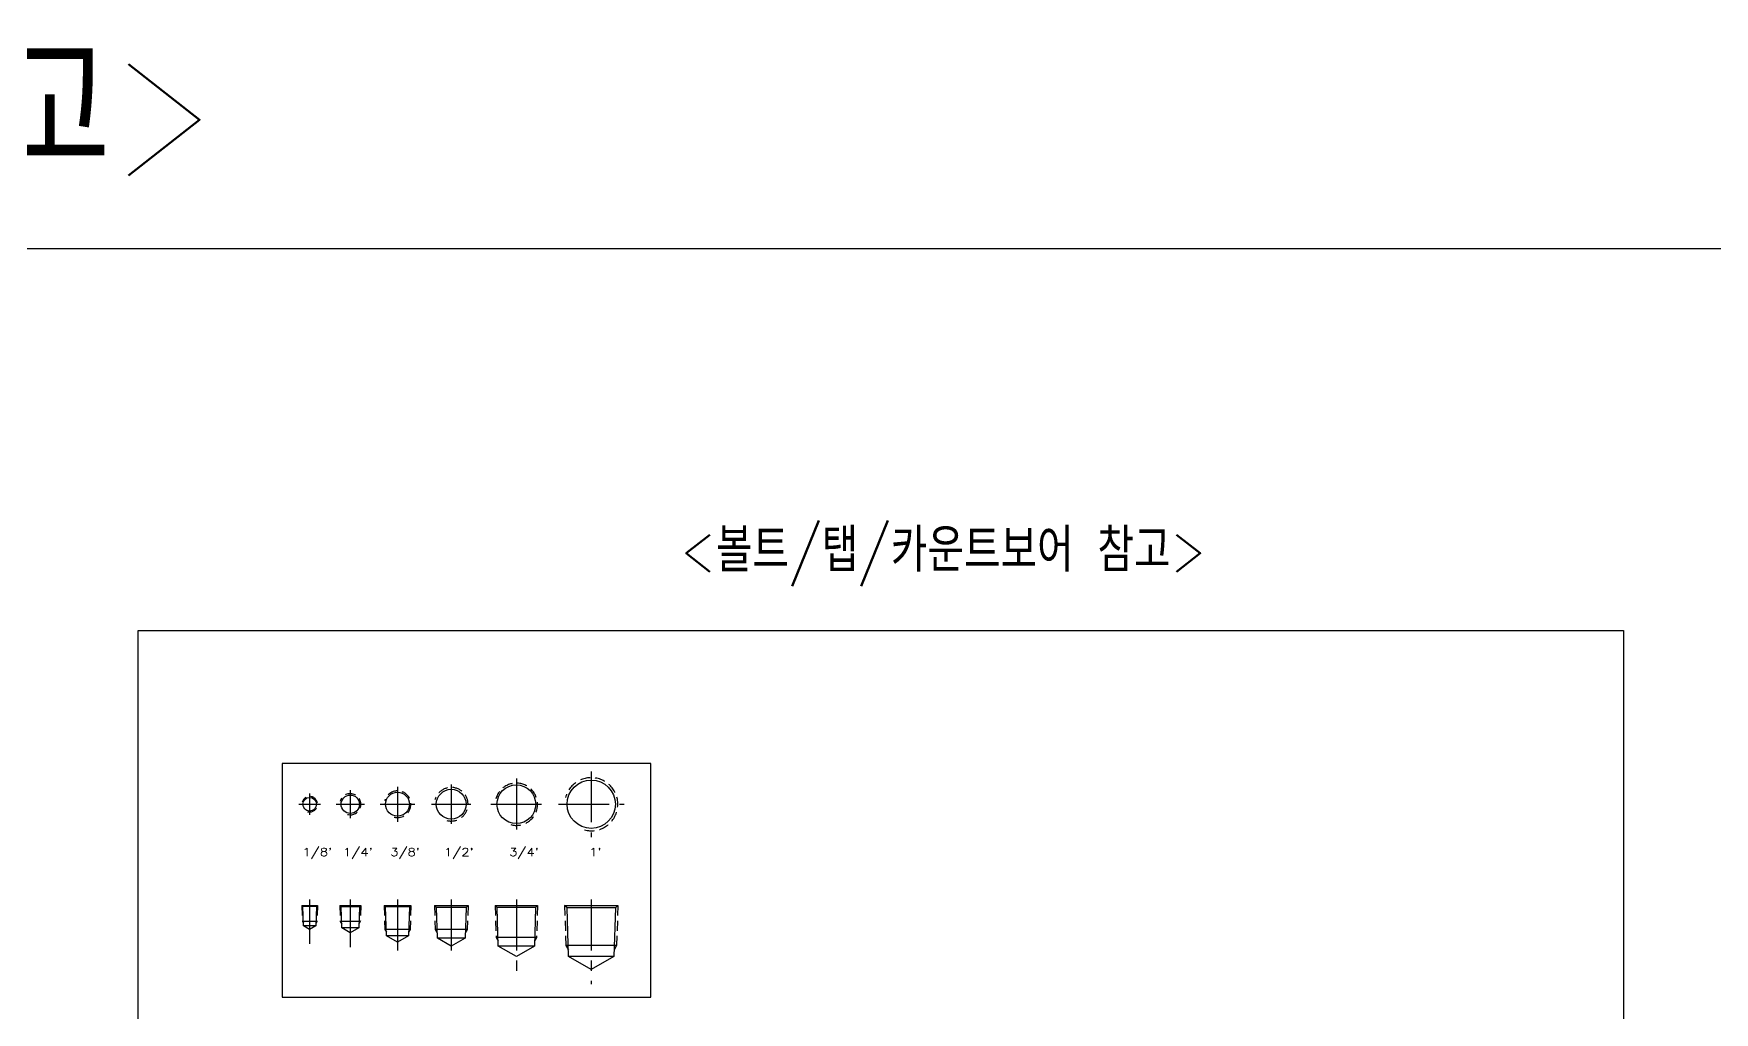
# Model space of a CAD drawing. Header units: millimetres. Extents: x -69 to 11173, y 1341 to 6119.
# Drawn here: x 2433 to 3483, y 5507 to 6119 of the extents above; entities that cross this region are included whole.
import ezdxf

# ---------------------------------------------------------------- set-up
doc = ezdxf.new("R2010")
doc.units = ezdxf.units.MM
doc.linetypes.add('CENTER', pattern=[50.8, 31.75, -6.35, 6.35, -6.35])
doc.linetypes.add('HIDDEN', pattern=[9.525, 6.35, -3.175])
doc.layers.add('1', color=220, linetype='CENTER')
doc.layers.add('3', color=223, linetype='HIDDEN')
doc.styles.get("Standard").update_dxf_attribs({"font": 'romans.shx', "bigfont": 'whgtxt.shx'})

# ---------------------------------------------------------------- blocks, each defined once
blk = doc.blocks.new("1-8'")
blk.add_circle((0, 0), 4.28)
at = {"layer": '1'}
for p, q in [((-6.7, 0), (6.7, 0)), ((0, 6.7), (0, -6.7))]:
    blk.add_line(p, q, dxfattribs=at)
at = {"layer": '3'}
blk.add_arc((0, 0), 4.86, 255, 165, dxfattribs=at)
blk = doc.blocks.new("1-4'")
blk.add_circle((0, 0), 5.72)
at = {"layer": '1'}
for p, q in [((-8.8, 0), (8.8, 0)), ((0, 8.8), (0, -8.8))]:
    blk.add_line(p, q, dxfattribs=at)
at = {"layer": '3'}
blk.add_arc((0, 0), 6.58, 255, 165, dxfattribs=at)
blk = doc.blocks.new("3-8'")
blk.add_circle((0, 0), 7.47)
at = {"layer": '1'}
for p, q in [((0, 10.9), (0, -10.9)), ((-10.9, 0), (10.9, 0))]:
    blk.add_line(p, q, dxfattribs=at)
at = {"layer": '3'}
blk.add_arc((0, 0), 8.33, 255, 165, dxfattribs=at)
blk = doc.blocks.new("1-2'")
blk.add_circle((0, 0), 9.32)
at = {"layer": '1'}
for p, q in [((0, 12.3), (0, -12.3)), ((-12.3, 0), (12.3, 0))]:
    blk.add_line(p, q, dxfattribs=at)
at = {"layer": '3'}
blk.add_arc((0, 0), 10.5, 255, 165, dxfattribs=at)
blk = doc.blocks.new("3-4'")
blk.add_circle((0, 0), 12.1)
at = {"layer": '1'}
for p, q in [((0, 16), (0, -16)), ((-16, 0), (16, 0))]:
    blk.add_line(p, q, dxfattribs=at)
at = {"layer": '3'}
blk.add_arc((0, 0), 13.2, 255, 165, dxfattribs=at)
blk = doc.blocks.new("1'")
blk.add_circle((0, 0), 15.1)
at = {"layer": '1'}
for p, q in [((0, 20.5), (0, -20.5)), ((-20.5, 0), (20.5, 0))]:
    blk.add_line(p, q, dxfattribs=at)
at = {"layer": '3'}
blk.add_arc((0, 0), 16.6, 255, 165, dxfattribs=at)

msp = doc.modelspace()

# ---------------------------------------------------------------- linework, layer by layer
at = {"color": 8}
for p, q in [((2588.09098, 5662.77815), (2588.09098, 5516.88523)), ((2818.34487, 5662.77815), (2588.09098, 5662.77815)), ((2818.34487, 5516.88523), (2818.34487, 5662.77815)), ((2588.09098, 5516.88523), (2818.34487, 5516.88523))]:
    msp.add_line(p, q, dxfattribs=at)
for p, q in [((2600.3719, 5574.14355), (2610.0999, 5574.14355)), ((2609.50016, 5573.54381), (2600.97164, 5573.54381)), ((2624.04234, 5574.14355), (2637.19934, 5574.14355)), ((2636.31573, 5573.25994), (2624.92595, 5573.25994)), ((2651.77341, 5574.14355), (2668.43541, 5574.14355)), ((2667.5518, 5573.25994), (2652.65702, 5573.25994)), ((2683.20896, 5574.14355), (2704.16396, 5574.14355)), ((2702.96447, 5572.94407), (2684.40844, 5572.94407)), ((2721.15135, 5574.14355), (2747.59235, 5574.14355)), ((2746.39287, 5572.94407), (2722.35083, 5572.94407)), ((2764.52666, 5574.14355), (2797.77566, 5574.14355)), ((2796.24895, 5572.61684), (2766.05337, 5572.61684)), ((2609.7874, 5564.14355), (2600.6844, 5564.14355)), ((2609.12136, 5561.42212), (2601.35044, 5561.42212)), ((2636.88684, 5564.14355), (2624.35484, 5564.14355)), ((2635.90551, 5560.13302), (2625.33617, 5560.13302)), ((2667.96666, 5559.14355), (2652.24216, 5559.14355)), ((2666.98533, 5555.13302), (2653.22349, 5555.13302)), ((2703.69521, 5559.14355), (2683.67771, 5559.14355)), ((2702.36312, 5553.70069), (2685.0098, 5553.70069)), ((2746.96735, 5554.14355), (2721.77635, 5554.14355)), ((2745.63526, 5548.70069), (2723.10844, 5548.70069)), ((2796.99441, 5549.14355), (2765.30791, 5549.14355)), ((2795.29894, 5542.21628), (2767.00339, 5542.21628))]:
    msp.add_line(p, q)
for points in [[(-69.17606, 5984.57455), (5119.85463, 5984.57455), (5119.85463, 3544.67551), (-69.17606, 3544.67551)], [(2498.09085, 5745.87219), (3426.13132, 5745.87219), (3426.13132, 4813.76463), (2498.09085, 4813.76463)]]:
    msp.add_lwpolyline(points, close=True)
for points in [[(2610.0999, 5574.14355), (2609.50016, 5573.54381), (2609.12136, 5561.42212), (2605.2359, 5559.17885), (2601.35044, 5561.42212), (2600.97164, 5573.54381), (2600.3719, 5574.14355)], [(2637.19934, 5574.14355), (2636.31573, 5573.25994), (2635.90551, 5560.13302), (2630.62084, 5557.08192), (2625.33617, 5560.13302), (2624.92595, 5573.25994), (2624.04234, 5574.14355)], [(2668.43541, 5574.14355), (2667.5518, 5573.25994), (2666.98533, 5555.13302), (2660.10441, 5551.16032), (2653.22349, 5555.13302), (2652.65702, 5573.25994), (2651.77341, 5574.14355)], [(2704.16396, 5574.14355), (2702.96447, 5572.94407), (2702.36312, 5553.70069), (2693.68646, 5548.69122), (2685.0098, 5553.70069), (2684.40844, 5572.94407), (2683.20896, 5574.14355)], [(2747.59235, 5574.14355), (2746.39287, 5572.94407), (2745.63526, 5548.70069), (2734.37185, 5542.19776), (2723.10844, 5548.70069), (2722.35083, 5572.94407), (2721.15135, 5574.14355)], [(2797.77566, 5574.14355), (2796.24895, 5572.61684), (2795.29894, 5542.21628), (2781.15116, 5534.04806), (2767.00339, 5542.21628), (2766.05337, 5572.61684), (2764.52666, 5574.14355)]]:
    msp.add_lwpolyline(points)
at = {"layer": '1'}
for p, q in [((2605.2359, 5577.77865), (2605.2359, 5550.17885)), ((2630.62084, 5577.77865), (2630.62084, 5548.08192)), ((2660.10441, 5577.77865), (2660.10441, 5542.16032)), ((2693.68646, 5577.77865), (2693.68646, 5539.69122)), ((2734.37185, 5577.77865), (2734.37185, 5533.19776)), ((2781.15116, 5577.77865), (2781.15116, 5525.04806))]:
    msp.add_line(p, q, dxfattribs=at)
at = {"layer": '3'}
for points in [[(2600.3719, 5574.14355), (2600.6844, 5564.14355), (2601.29865, 5563.07964)], [(2610.0999, 5574.14355), (2609.7874, 5564.14355), (2609.17315, 5563.07964)], [(2624.04234, 5574.14355), (2624.35484, 5564.14355), (2625.25982, 5562.57607)], [(2637.19934, 5574.14355), (2636.88684, 5564.14355), (2635.98186, 5562.57607)], [(2651.77341, 5574.14355), (2652.24216, 5559.14355), (2653.14714, 5557.57607)], [(2668.43541, 5574.14355), (2667.96666, 5559.14355), (2667.06168, 5557.57607)], [(2683.20896, 5574.14355), (2683.67771, 5559.14355), (2684.9062, 5557.01574)], [(2704.16396, 5574.14355), (2703.69521, 5559.14355), (2702.46671, 5557.01574)], [(2721.15135, 5574.14355), (2721.77635, 5554.14355), (2723.00485, 5552.01574)], [(2747.59235, 5574.14355), (2746.96735, 5554.14355), (2745.73886, 5552.01574)], [(2764.52666, 5574.14355), (2765.30791, 5549.14355), (2766.87155, 5546.43526)], [(2797.77566, 5574.14355), (2796.99441, 5549.14355), (2795.43078, 5546.43526)]]:
    msp.add_lwpolyline(points, dxfattribs=at)

# ---------------------------------------------------------------- block references
for name, p in [("1-2'", (2693.68646, 5637.3952)), ("3-4'", (2734.37185, 5637.3952)), ("1'", (2781.15116, 5637.3952)), ("1-8'", (2605.2359, 5637.3952)), ("1-4'", (2630.62084, 5637.3952)), ("3-8'", (2660.10441, 5637.3952))]:
    msp.add_blockref(name, p)

# ---------------------------------------------------------------- texts
at = {"color": 7, "true_color": 0xffffff, "width": 0.8}
for s, height, p in [('<설계 보조표 참고>', 81, (1845.50165, 6030.28121)), ('<볼트/탭/카운트보어 참고>', 27, (2836.82887, 5782.61357))]:
    msp.add_text(s, height=height, dxfattribs=at).set_placement(p)
at = {"linetype": 'Continuous', "width": 1.2}
for s, p in [("1/8'", (2600.75409, 5605.05252)), ("1/4'", (2626.13903, 5605.05252)), ("3/8'", (2655.62261, 5605.05252)), ("1/2'", (2689.20465, 5605.05252)), ("3/4'", (2729.89005, 5605.05252)), ("1'", (2779.86059, 5605.05252))]:
    msp.add_text(s, height=5, dxfattribs=at).set_placement(p)

doc.saveas('drawing.dxf')
